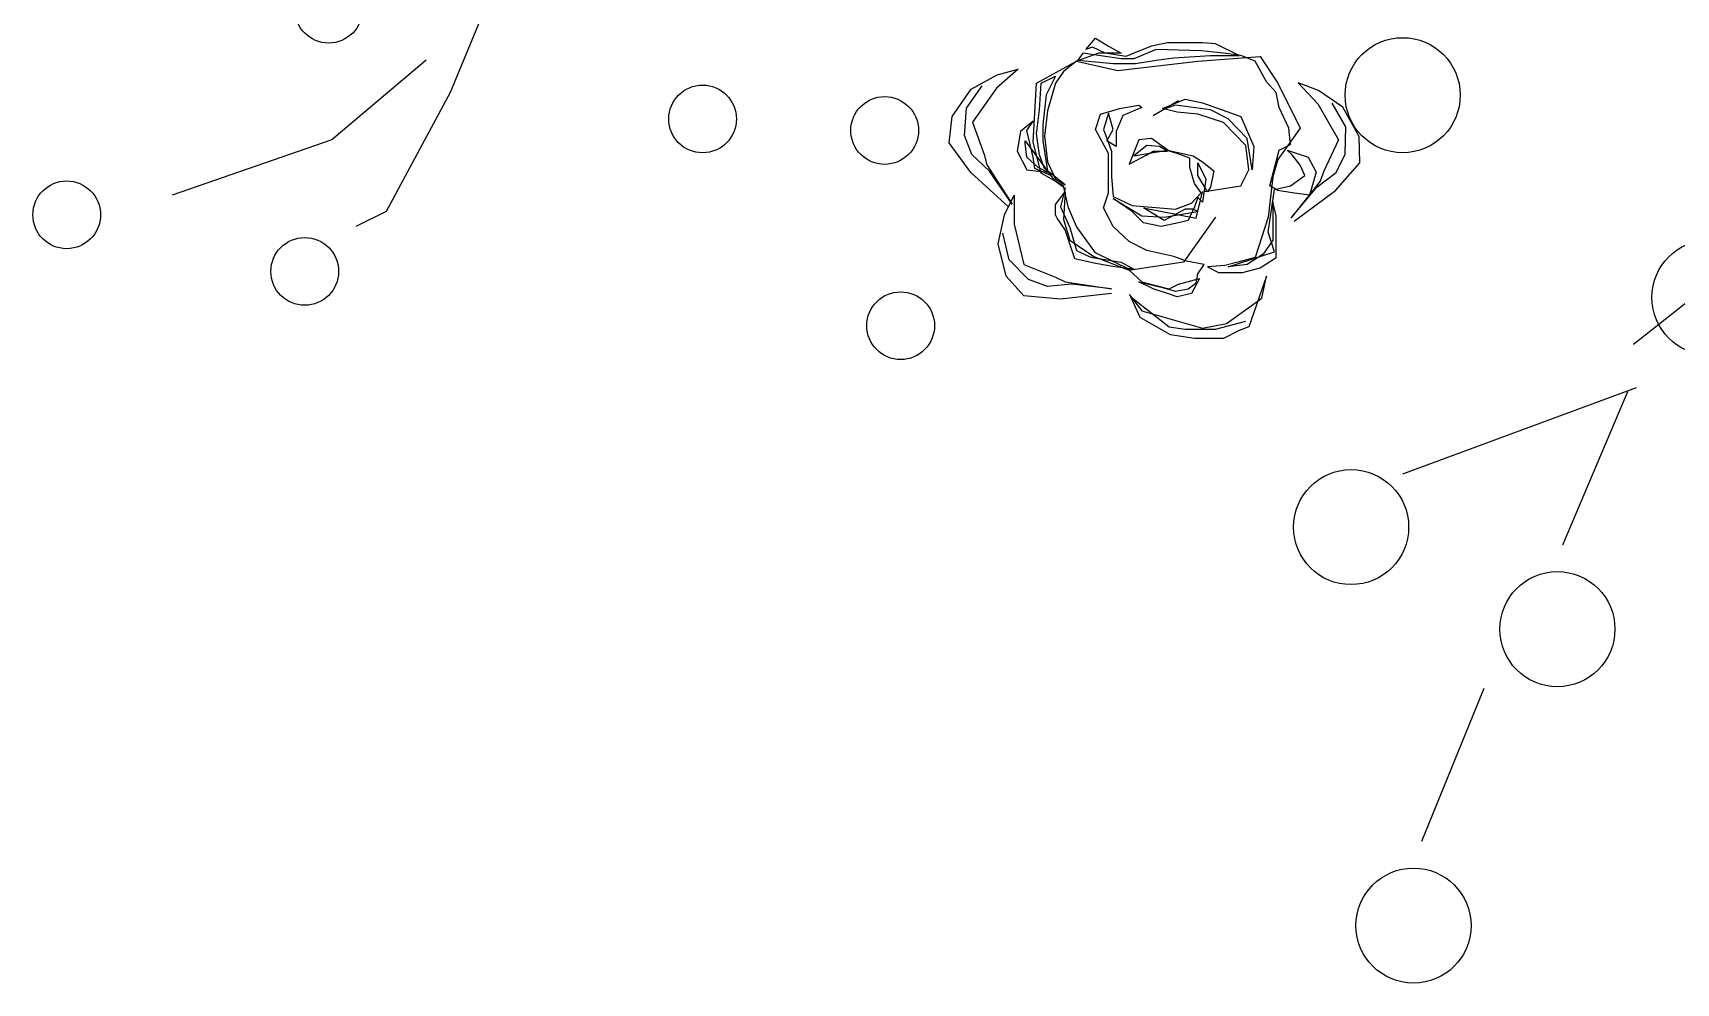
# Model space of a CAD drawing. Header units: inches. Extents: x 2744 to 7136, y -4349 to -2068.
# Drawn here: x 5501.195 to 5505.531, y -3871.17 to -3868.663 of the extents above; entities that cross this region are included whole.
import ezdxf

# ---------------------------------------------------------------- set-up
doc = ezdxf.new("R2010")
doc.units = ezdxf.units.IN
doc.header["$MEASUREMENT"] = 0
doc.layers.add('TREE', color=3, linetype='Continuous')

# ---------------------------------------------------------------- blocks, each defined once
blk = doc.blocks.new('06')
at = {"layer": 'TREE', "color": 30, "true_color": 0xef731a}
for p, q in [((399.26392, 40.8825), (399.27091, 40.88604)), ((399.27091, 40.88604), (399.28349, 40.88604)), ((399.28349, 40.88604), (399.29398, 40.88452)), ((399.29398, 40.88452), (399.30726, 40.87694)), ((399.25203, 40.85873), (399.25972, 40.88098)), ((399.26951, 40.87946), (399.25413, 40.86834)), ((399.25972, 40.88098), (399.26392, 40.8825)), ((399.2744, 40.88199), (399.26112, 40.87845)), ((399.28, 40.88149), (399.26951, 40.87946)), ((399.28769, 40.88199), (399.2744, 40.88199)), ((399.30656, 40.8739), (399.28, 40.88149)), ((399.29468, 40.88098), (399.28769, 40.88199)), ((399.31145, 40.86783), (399.29468, 40.88098)), ((399.30726, 40.87694), (399.31145, 40.86783)), ((399.31215, 40.86682), (399.30656, 40.8739)), ((399.25413, 40.86834), (399.25203, 40.85873)), ((399.28489, 40.86632), (399.29118, 40.86783)), ((399.29118, 40.86783), (399.29538, 40.86632)), ((399.31984, 40.86632), (399.34221, 40.86885)), ((399.34221, 40.86885), (399.35829, 40.86733)), ((399.35829, 40.86733), (399.36598, 40.85873)), ((399.28139, 40.85974), (399.28489, 40.86632)), ((399.28629, 40.86429), (399.28279, 40.86177)), ((399.29188, 40.86531), (399.28629, 40.86429)), ((399.29468, 40.86429), (399.29048, 40.86227)), ((399.29747, 40.86379), (399.29188, 40.86531)), ((399.30656, 40.86126), (399.29468, 40.86429)), ((399.29538, 40.86632), (399.30167, 40.86429)), ((399.30796, 40.86126), (399.29747, 40.86379)), ((399.30167, 40.86429), (399.30796, 40.86126)), ((399.31984, 40.86429), (399.33732, 40.86227)), ((399.34012, 40.86126), (399.31984, 40.86429)), ((399.33732, 40.86227), (399.34781, 40.86328)), ((399.34781, 40.86328), (399.3562, 40.86025)), ((399.29048, 40.86227), (399.28139, 40.85974)), ((399.28279, 40.86177), (399.28209, 40.85772)), ((399.31215, 40.8562), (399.30656, 40.86126)), ((399.34431, 40.85924), (399.34012, 40.86126)), ((399.35829, 40.85368), (399.34431, 40.85924)), ((399.3562, 40.86025), (399.36458, 40.85165)), ((399.36598, 40.85873), (399.36948, 40.84457)), ((399.25483, 40.85519), (399.24784, 40.85064)), ((399.26881, 40.85469), (399.24854, 40.84811)), ((399.26252, 40.85722), (399.25483, 40.85519)), ((399.26042, 40.85368), (399.26881, 40.85469)), ((399.273, 40.85722), (399.26252, 40.85722)), ((399.26462, 40.85266), (399.27021, 40.85418)), ((399.27021, 40.85418), (399.2779, 40.85469)), ((399.2779, 40.85469), (399.273, 40.85722)), ((399.28209, 40.85772), (399.2793, 40.85368)), ((399.28838, 40.85266), (399.31145, 40.8562)), ((399.31006, 40.8557), (399.31844, 40.85469)), ((399.31565, 40.85266), (399.31006, 40.8557)), ((399.31145, 40.8562), (399.32683, 40.84862)), ((399.32753, 40.85014), (399.31215, 40.8562)), ((399.31844, 40.85469), (399.32683, 40.85317)), ((399.24784, 40.85064), (399.24784, 40.84457)), ((399.25133, 40.83294), (399.25693, 40.85064)), ((399.25343, 40.84913), (399.26042, 40.85368)), ((399.25693, 40.85064), (399.26462, 40.85266)), ((399.2744, 40.83294), (399.28838, 40.85266)), ((399.2793, 40.85368), (399.28699, 40.85216)), ((399.28699, 40.85216), (399.29258, 40.85014)), ((399.29258, 40.85014), (399.30446, 40.84761)), ((399.32823, 40.85064), (399.31565, 40.85266)), ((399.32683, 40.85317), (399.33592, 40.85115)), ((399.33802, 40.84306), (399.32753, 40.85014)), ((399.32963, 40.85014), (399.32823, 40.85064)), ((399.33522, 40.84761), (399.32963, 40.85014)), ((399.33592, 40.85115), (399.33802, 40.84457)), ((399.36249, 40.83598), (399.35829, 40.85368)), ((399.36458, 40.85165), (399.36738, 40.84002)), ((399.24854, 40.84811), (399.25133, 40.83952)), ((399.24924, 40.84306), (399.25343, 40.84913)), ((399.30446, 40.84761), (399.31215, 40.84356)), ((399.32683, 40.84862), (399.33522, 40.83699)), ((399.33802, 40.8375), (399.33522, 40.84761)), ((399.24784, 40.84457), (399.24784, 40.83244)), ((399.24924, 40.82637), (399.24924, 40.84306)), ((399.31215, 40.84356), (399.31914, 40.83699)), ((399.33802, 40.84457), (399.34012, 40.83851)), ((399.34082, 40.83396), (399.33802, 40.84306)), ((399.36948, 40.84457), (399.36668, 40.83193)), ((399.25133, 40.83952), (399.24854, 40.82081)), ((399.34221, 40.82839), (399.33802, 40.8375)), ((399.34012, 40.83851), (399.34361, 40.83345)), ((399.23992, 40.8347), (399.22187, 40.82124)), ((399.22859, 40.81714), (399.2413, 40.83322)), ((399.2413, 40.83322), (399.22994, 40.81979)), ((399.24924, 40.81525), (399.25133, 40.83294)), ((399.28279, 40.83345), (399.28, 40.82182)), ((399.29677, 40.83294), (399.28209, 40.83042)), ((399.30586, 40.8289), (399.28279, 40.83345)), ((399.28349, 40.82839), (399.28629, 40.83446)), ((399.28629, 40.83446), (399.29048, 40.83547)), ((399.28769, 40.82941), (399.29677, 40.83446)), ((399.29048, 40.83547), (399.29817, 40.83699)), ((399.29677, 40.83446), (399.30586, 40.8289)), ((399.30656, 40.83244), (399.29677, 40.83294)), ((399.29817, 40.83699), (399.30586, 40.83547)), ((399.30586, 40.83547), (399.31075, 40.83042)), ((399.31914, 40.83699), (399.32334, 40.8289)), ((399.33522, 40.83699), (399.33872, 40.8289)), ((399.34012, 40.82182), (399.34082, 40.83396)), ((399.34361, 40.83345), (399.34431, 40.83193)), ((399.36249, 40.82334), (399.36249, 40.83598)), ((399.24784, 40.83244), (399.24924, 40.82637)), ((399.28209, 40.83042), (399.28419, 40.82941)), ((399.28419, 40.82941), (399.28769, 40.82941)), ((399.29188, 40.82941), (399.28489, 40.82688)), ((399.31075, 40.82789), (399.29188, 40.82941)), ((399.31914, 40.82485), (399.30656, 40.83244)), ((399.31075, 40.83042), (399.31914, 40.82485)), ((399.32334, 40.8289), (399.32124, 40.82233)), ((399.33872, 40.8289), (399.34082, 40.81929)), ((399.34431, 40.83193), (399.34431, 40.82738)), ((399.36668, 40.83193), (399.36249, 40.82334)), ((399.2786, 40.81626), (399.28, 40.82637)), ((399.28, 40.82637), (399.28209, 40.82435)), ((399.28489, 40.82688), (399.28069, 40.82233)), ((399.28209, 40.82435), (399.28349, 40.82839)), ((399.31914, 40.82384), (399.31075, 40.82789)), ((399.34012, 40.8203), (399.34221, 40.82839)), ((399.34431, 40.82738), (399.34012, 40.82182)), ((399.3633, 40.82727), (399.37331, 40.8128)), ((399.37439, 40.81003), (399.3633, 40.82727)), ((399.36482, 40.82861), (399.38147, 40.81345)), ((399.22187, 40.82124), (399.21118, 40.80913)), ((399.23036, 40.81322), (399.23316, 40.82334)), ((399.23316, 40.82334), (399.24085, 40.82233)), ((399.24085, 40.82233), (399.24714, 40.82132)), ((399.24854, 40.82081), (399.24155, 40.81929)), ((399.24714, 40.82132), (399.25063, 40.81929)), ((399.28, 40.82182), (399.26322, 40.81929)), ((399.2765, 40.8198), (399.2779, 40.82182)), ((399.2779, 40.82182), (399.28209, 40.81474)), ((399.28069, 40.82233), (399.28349, 40.81828)), ((399.31984, 40.81525), (399.31914, 40.82384)), ((399.32124, 40.82233), (399.32124, 40.80513)), ((399.34501, 40.81676), (399.34012, 40.8203)), ((399.22994, 40.81979), (399.2216, 40.81335)), ((399.22692, 40.81279), (399.22859, 40.81714)), ((399.24155, 40.81929), (399.23525, 40.81474)), ((399.25063, 40.81929), (399.24644, 40.80362)), ((399.26322, 40.81929), (399.25972, 40.81221)), ((399.2751, 40.81272), (399.2765, 40.8198)), ((399.28209, 40.80918), (399.2786, 40.81626)), ((399.28349, 40.81828), (399.28559, 40.8112)), ((399.34012, 40.81879), (399.3492, 40.81171)), ((399.34431, 40.81626), (399.34012, 40.81879)), ((399.34082, 40.81929), (399.3506, 40.81373)), ((399.34781, 40.80867), (399.34431, 40.81626)), ((399.35759, 40.79957), (399.34501, 40.81676)), ((399.2216, 40.81335), (399.21756, 40.8054)), ((399.22052, 40.79917), (399.22692, 40.81279)), ((399.23386, 40.80665), (399.23036, 40.81322)), ((399.23525, 40.81474), (399.23735, 40.81019)), ((399.24714, 40.80766), (399.24924, 40.81525)), ((399.25762, 40.8021), (399.25832, 40.81221)), ((399.25832, 40.81221), (399.26042, 40.79856)), ((399.25972, 40.81221), (399.26112, 40.8016)), ((399.28, 40.80867), (399.2751, 40.81272)), ((399.28209, 40.81474), (399.28209, 40.80918)), ((399.31984, 40.80412), (399.31984, 40.81525)), ((399.34641, 40.81474), (399.3534, 40.81171)), ((399.34781, 40.81272), (399.34641, 40.81474)), ((399.34781, 40.81322), (399.352, 40.8112)), ((399.35689, 40.81221), (399.34781, 40.81322)), ((399.3499, 40.79957), (399.34781, 40.81272)), ((399.3492, 40.81171), (399.3513, 40.80564)), ((399.3506, 40.81373), (399.3541, 40.80008)), ((399.3534, 40.81171), (399.3541, 40.80665)), ((399.36109, 40.80412), (399.35689, 40.81221)), ((399.37331, 40.8128), (399.38098, 40.80558)), ((399.38147, 40.81345), (399.39093, 40.80036)), ((399.21118, 40.80913), (399.21146, 40.7976)), ((399.23735, 40.81019), (399.24085, 40.80564)), ((399.23735, 40.79401), (399.24714, 40.80766)), ((399.28419, 40.80615), (399.28, 40.80867)), ((399.28559, 40.8112), (399.28559, 40.80716)), ((399.31215, 40.80969), (399.30446, 40.80564)), ((399.30796, 40.79907), (399.31215, 40.80969)), ((399.3492, 40.79755), (399.34781, 40.80867)), ((399.352, 40.8112), (399.35689, 40.80665)), ((399.37563, 40.80554), (399.37439, 40.81003)), ((399.21756, 40.8054), (399.21732, 40.79339)), ((399.24294, 40.80362), (399.23386, 40.80665)), ((399.24085, 40.80564), (399.24294, 40.80362)), ((399.24644, 40.80362), (399.24155, 40.80109)), ((399.29538, 40.80362), (399.28419, 40.80615)), ((399.28559, 40.80716), (399.29118, 40.80513)), ((399.29118, 40.80513), (399.29468, 40.80412)), ((399.29468, 40.80412), (399.30237, 40.79856)), ((399.31006, 40.80615), (399.29538, 40.80362)), ((399.29538, 40.80412), (399.29887, 40.8021)), ((399.30167, 40.80412), (399.29538, 40.80412)), ((399.30446, 40.80564), (399.30167, 40.80412)), ((399.30446, 40.8016), (399.31006, 40.80615)), ((399.32334, 40.79452), (399.31984, 40.80412)), ((399.32124, 40.80513), (399.32683, 40.79452)), ((399.3513, 40.80564), (399.3527, 40.79654)), ((399.3541, 40.80665), (399.3555, 40.80109)), ((399.35689, 40.80665), (399.35759, 40.80058)), ((399.35969, 40.79553), (399.36109, 40.80412)), ((399.38067, 40.79136), (399.37563, 40.80554)), ((399.38098, 40.80558), (399.38423, 40.79727)), ((399.22957, 40.7834), (399.22052, 40.79917)), ((399.24155, 40.80109), (399.24225, 40.79401)), ((399.26322, 40.78895), (399.25762, 40.8021)), ((399.26112, 40.8016), (399.27091, 40.79148)), ((399.29887, 40.8021), (399.30446, 40.8016)), ((399.30237, 40.79856), (399.30796, 40.79907)), ((399.31775, 40.8021), (399.32194, 40.79957)), ((399.31775, 40.79553), (399.31775, 40.8021)), ((399.32194, 40.79957), (399.31914, 40.79452)), ((399.3499, 40.79249), (399.3499, 40.79957)), ((399.3541, 40.80008), (399.3527, 40.77429)), ((399.3555, 40.80109), (399.35689, 40.79502)), ((399.35759, 40.80058), (399.35759, 40.79957)), ((399.39093, 40.80036), (399.38954, 40.78892)), ((399.21146, 40.7976), (399.21859, 40.78488)), ((399.26042, 40.79856), (399.26881, 40.78997)), ((399.31495, 40.78845), (399.31775, 40.79553)), ((399.34781, 40.78643), (399.3492, 40.79755)), ((399.3527, 40.79654), (399.3513, 40.78592)), ((399.3541, 40.79098), (399.35969, 40.79553)), ((399.35689, 40.79502), (399.3541, 40.79098)), ((399.38423, 40.79727), (399.3833, 40.7853)), ((399.21732, 40.79339), (399.22324, 40.783)), ((399.24714, 40.77429), (399.23735, 40.79401)), ((399.24225, 40.79401), (399.24644, 40.78491)), ((399.27091, 40.79148), (399.28209, 40.78794)), ((399.31914, 40.79452), (399.32124, 40.78744)), ((399.32124, 40.78744), (399.32334, 40.79452)), ((399.32683, 40.79452), (399.32474, 40.78794)), ((399.34851, 40.77935), (399.3499, 40.79249)), ((399.37013, 40.77654), (399.38067, 40.79136)), ((399.28, 40.78289), (399.26322, 40.78895)), ((399.26881, 40.78997), (399.2765, 40.78592)), ((399.28209, 40.78794), (399.29118, 40.78693)), ((399.30167, 40.78845), (399.29048, 40.78188)), ((399.29118, 40.78693), (399.29747, 40.78541)), ((399.29607, 40.78541), (399.30167, 40.78845)), ((399.30656, 40.78491), (399.31495, 40.78845)), ((399.32474, 40.78794), (399.31635, 40.78541)), ((399.34431, 40.77429), (399.34781, 40.78643)), ((399.38954, 40.78892), (399.3812, 40.77695)), ((399.21859, 40.78488), (399.22928, 40.77758)), ((399.23822, 40.77418), (399.22957, 40.7834)), ((399.24644, 40.78491), (399.24784, 40.77834)), ((399.2765, 40.78592), (399.29188, 40.7839)), ((399.28769, 40.78137), (399.28, 40.78289)), ((399.29747, 40.78541), (399.28769, 40.78137)), ((399.29188, 40.7839), (399.29607, 40.78541)), ((399.30796, 40.7839), (399.30656, 40.78491)), ((399.31635, 40.78541), (399.30796, 40.7839)), ((399.3513, 40.78592), (399.3506, 40.77429)), ((399.3833, 40.7853), (399.3764, 40.77553)), ((399.24784, 40.77834), (399.25203, 40.77379)), ((399.34431, 40.77126), (399.34851, 40.77935)), ((399.22928, 40.77758), (399.23822, 40.77418)), ((399.25483, 40.76266), (399.24714, 40.77429)), ((399.25203, 40.77379), (399.25693, 40.76468)), ((399.3527, 40.77429), (399.33522, 40.76468)), ((399.34082, 40.76923), (399.34431, 40.77429)), ((399.3506, 40.77429), (399.34431, 40.77126)), ((399.36063, 40.76821), (399.37013, 40.77654)), ((399.3812, 40.77695), (399.36985, 40.77072)), ((399.36985, 40.77072), (399.36063, 40.76821)), ((399.31705, 40.76873), (399.28209, 40.76468)), ((399.30936, 40.76569), (399.30027, 40.76418)), ((399.31914, 40.76569), (399.30936, 40.76569)), ((399.33522, 40.76468), (399.31705, 40.76873)), ((399.33452, 40.76418), (399.31914, 40.76569)), ((399.33522, 40.76468), (399.34082, 40.76923)), ((399.28209, 40.76468), (399.25483, 40.76266)), ((399.25693, 40.76468), (399.26322, 40.76216)), ((399.26322, 40.76216), (399.27091, 40.76114)), ((399.26392, 40.76216), (399.2744, 40.7571)), ((399.2765, 40.76216), (399.26392, 40.76216)), ((399.27091, 40.76114), (399.28069, 40.76013)), ((399.29258, 40.76317), (399.2765, 40.76216)), ((399.30027, 40.76418), (399.29258, 40.76317)), ((399.30027, 40.75963), (399.31006, 40.76367)), ((399.30237, 40.75811), (399.31006, 40.76114)), ((399.31006, 40.76367), (399.31565, 40.76367)), ((399.31006, 40.76114), (399.31355, 40.76266)), ((399.31355, 40.76266), (399.32264, 40.76114)), ((399.31565, 40.76367), (399.33243, 40.76114)), ((399.31565, 40.76114), (399.32544, 40.76114)), ((399.32124, 40.75811), (399.31565, 40.76114)), ((399.32264, 40.76114), (399.32823, 40.75862)), ((399.32544, 40.76114), (399.33522, 40.76468)), ((399.33243, 40.76114), (399.33452, 40.76418)), ((399.2744, 40.7571), (399.28, 40.75659)), ((399.28069, 40.76013), (399.30027, 40.75963)), ((399.29538, 40.75659), (399.30237, 40.75811)), ((399.32683, 40.75457), (399.32124, 40.75811)), ((399.33103, 40.75963), (399.32683, 40.75457)), ((399.32823, 40.75862), (399.33103, 40.75963)), ((399.28, 40.75659), (399.28629, 40.75659)), ((399.28629, 40.75659), (399.29538, 40.75659))]:
    blk.add_line(p, q, dxfattribs=at)
at = {"layer": 'TREE', "color": 97, "true_color": 0x446a2a}
for p, q in [((399.63722, 40.83042), (399.65051, 40.83699)), ((399.60926, 40.77834), (399.63722, 40.83042)), ((399.66099, 40.79907), (399.7309, 40.82334)), ((399.61975, 40.76418), (399.66099, 40.79907)), ((399.58479, 40.71918), (399.60926, 40.77834)), ((399.87491, 40.68479), (399.85883, 40.64535)), ((399.83856, 40.60844), (399.82178, 40.569)), ((399.81968, 40.56799), (399.87981, 40.59024)), ((399.8057, 40.54524), (399.82038, 40.55687))]:
    blk.add_line(p, q, dxfattribs=at)
for centre in [(399.41212, 40.88047), (399.67288, 40.85671), (399.77704, 40.83193), (399.41911, 40.79502), (399.49881, 40.78997), (399.66239, 40.74193), (399.87701, 40.70654), (399.83996, 40.63018), (399.89309, 40.60389), (399.80081, 40.54473), (399.87981, 40.49265)]:
    blk.add_circle(centre, 0.01482, dxfattribs=at)

msp = doc.modelspace()

# ---------------------------------------------------------------- block references
at = {"layer": 'TREE', "rotation": 180}
for p, xscale, yscale, zscale in [((9601.7521, -3453.9624), 10.24543597042648, 10.24543597042648, 10.24543597042648), ((7911.762, -3622.9445), 6.029555147337836, 6.029555147337836, 6.029555147337836)]:
    msp.add_blockref('06', p, dxfattribs=dict(at, xscale=xscale, yscale=yscale, zscale=zscale))

doc.saveas('drawing.dxf')
